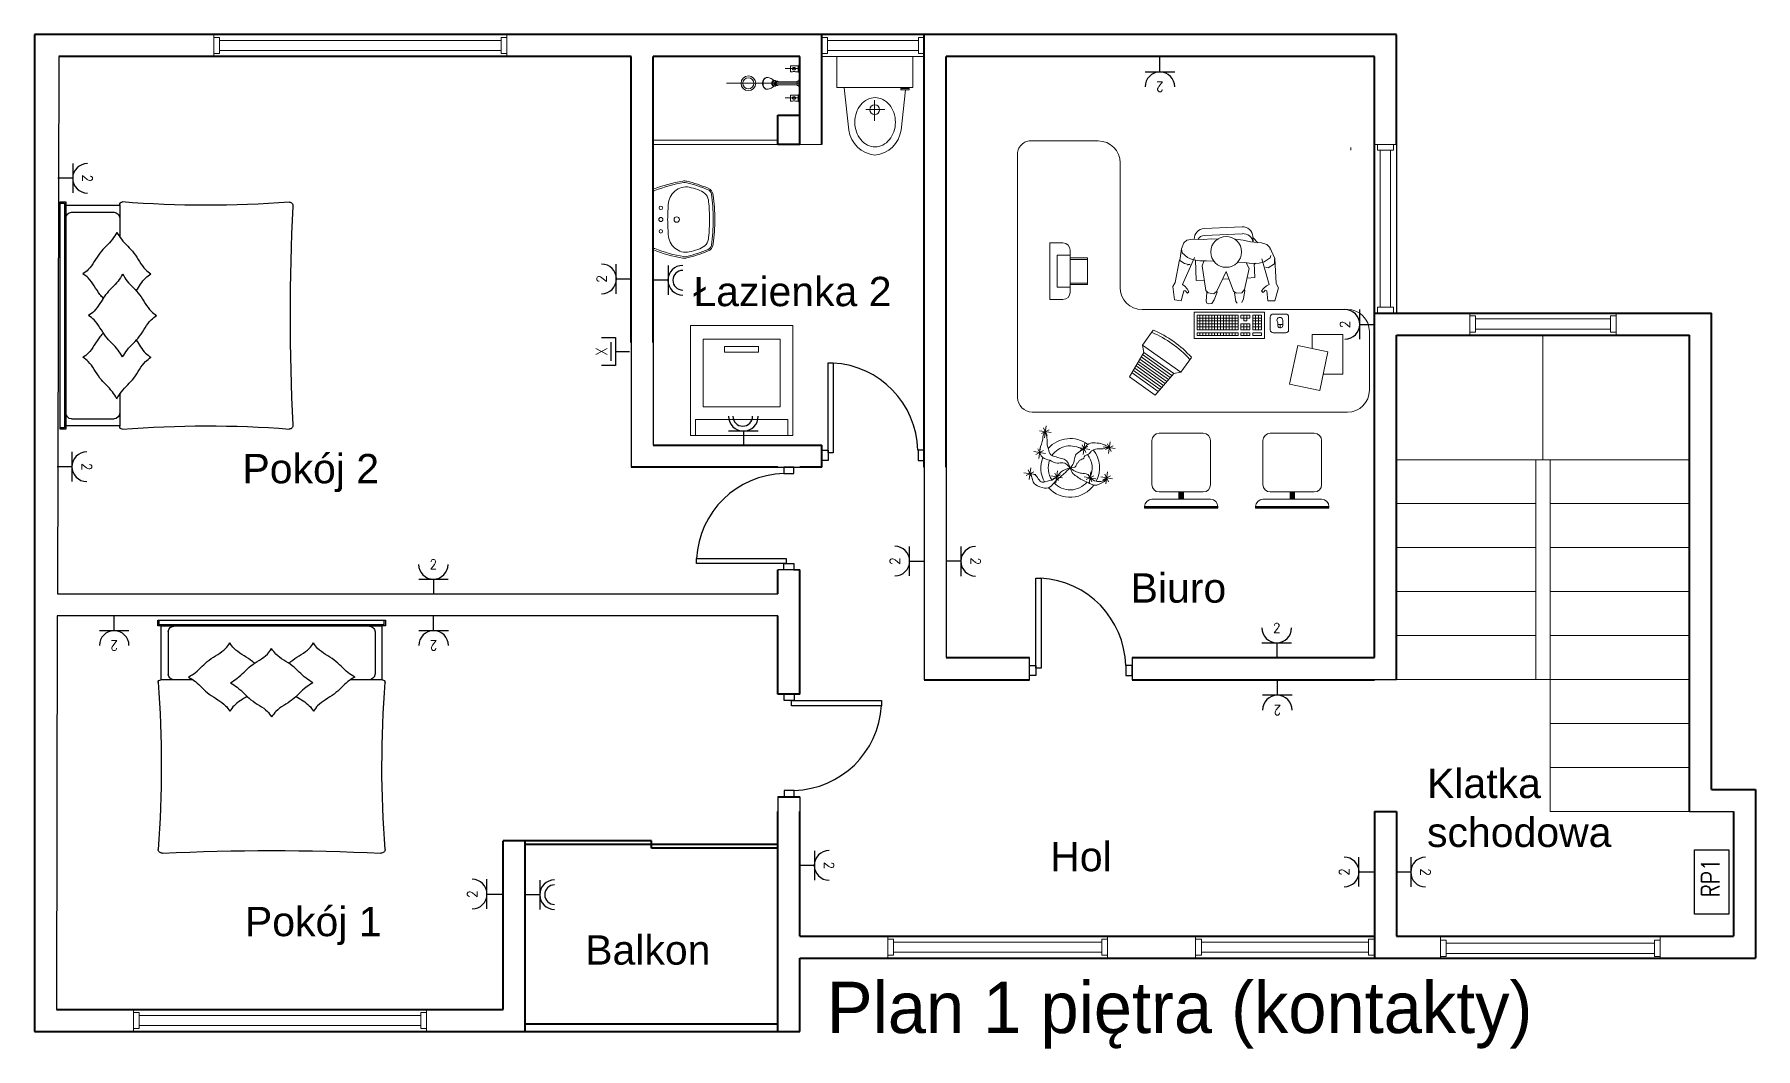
# Model space of a CAD drawing. Header units: inches. Extents: x -114 to 163, y -251 to 267.
# Drawn here: x 32.48 to 44.22, y 53.62 to 60.54 of the extents above; entities that cross this region are included whole.
import ezdxf
from ezdxf.enums import TextEntityAlignment as Align

# ---------------------------------------------------------------- set-up
doc = ezdxf.new("R2010")
doc.units = ezdxf.units.IN
doc.header["$MEASUREMENT"] = 0
for name, color, linetype in [('01-Text', 250, 'Continuous'), ('czerwone gniazzdka', 10, 'Continuous'), ('furn', 34, 'Continuous')]:
    doc.layers.add(name, color=color, linetype=linetype)
doc.layers.add('DOOR WINDOW 1 75', color=7, linetype='Continuous', lineweight=9, true_color=0x666666)
doc.layers.add('FURNITURE E 1 75', color=7, linetype='Continuous', lineweight=13, true_color=0xa6a9ab)
doc.layers.add('TREE C 1 75', color=7, linetype='Continuous', lineweight=5, true_color=0xb9dace, transparency=0.6)
doc.layers.add('WALL 1 75', color=250, linetype='Continuous', lineweight=40)
doc.styles.add('1do100', font='romans.shx', dxfattribs={"width": 0.8})
doc.styles.add('simplex', font='simplex.shx')
doc.styles.add('SS Projects_75_notes', font='bahnschrift.ttf', dxfattribs={"height": 0.35})
doc.styles.get("Standard").update_dxf_attribs({"font": 'arial.ttf'})

# ---------------------------------------------------------------- blocks, each defined once
blk = doc.blocks.new('Drzwi')
for points in [[(0.043, 0.665), (0.078, 0.665), (0.078, 0.052), (0.043, 0.052)], [(0, 0.069), (0.043, 0.069), (0.043, 0), (0, 0)], [(0.7, 0.069), (0.657, 0.069), (0.657, 0), (0.7, 0)]]:
    blk.add_lwpolyline(points, close=True)
blk.add_arc((0.044, 0.053), 0.612, 1.5316, 86.877)
blk = doc.blocks.new('b1')
at = {"color": 0}
for p, q in [((-1000, 0), (1000, 0)), ((-1000, -50), (-1000, 0)), ((-988, -40), (-988, 0)), ((988, 0), (988, -40)), ((1000, 0), (1000, -50)), ((1000, -50), (-1000, -50)), ((988, -40), (-988, -40)), ((-970, -50), (970, -50)), ((-970, -525), (-970, -50)), ((-909, -100), (-909, -475)), ((909, -100), (909, -475)), ((970, -50), (970, -525)), ((-690, -525), (-974, -525)), ((974, -525), (690, -525))]:
    blk.add_line(p, q, dxfattribs=at)
at = {"color": 0, "extrusion": (0, 0, -1)}
for centre, major_axis, start_param, end_param in [((-848, -100), (60.6, 0), 3.141593, 4.712389), ((848, -100), (-60.6, 0), 1.570796, 3.141593), ((-974, -545), (-24.2, 0), -0.063736, 1.570796), ((-15076, -1287), (14106, 0), -0.063736, 0.062687), ((-848, -475), (-60.6, 0), 4.712389, 6.283185), ((848, -475), (60.6, 0), 0, 1.570796), ((15076, -1287), (-14106, 0), -0.062687, 0.063736), ((974, -545), (-24.2, 0), 1.570796, 3.205329), ((-961, -2018), (36.4, 0), 1.523621, 3.20428), ((0, -15428), (16246, 0), 4.653299, 4.771479), ((961, -2018), (36.4, 0), -0.062687, 1.617972)]:
    blk.add_ellipse(centre, major_axis=major_axis, ratio=0.825, start_param=start_param, end_param=end_param, dxfattribs=at)
at = {"color": 0}
for points, knots in [([(-731, -500), (-710, -487), (-641, -445), (-559, -339), (-422, -279), (-379, -217), (-367, -200)], [0, 0, 0, 0, 63.400478, 212.503081, 369.080424, 426.268982, 426.268982, 426.268982, 426.268982]), ([(-152, -379), (-163, -369), (-217, -321), (-313, -279), (-356, -217), (-367, -200)], [172.094326, 172.094326, 172.094326, 172.094326, 212.503081, 369.080424, 426.268982, 426.268982, 426.268982, 426.268982]), ([(-363, -550), (-343, -537), (-273, -495), (-191, -389), (-55, -329), (-12, -267), (0, -250)], [0, 0, 0, 0, 63.400478, 212.503081, 369.080424, 426.268982, 426.268982, 426.268982, 426.268982]), ([(363, -550), (343, -537), (273, -495), (191, -389), (55, -329), (12, -267), (0, -250)], [0, 0, 0, 0, 63.400478, 212.503081, 369.080424, 426.268982, 426.268982, 426.268982, 426.268982]), ([(152, -379), (163, -369), (217, -321), (313, -279), (356, -217), (367, -200)], [172.094326, 172.094326, 172.094326, 172.094326, 212.503081, 369.080424, 426.268982, 426.268982, 426.268982, 426.268982]), ([(731, -500), (710, -487), (641, -445), (559, -339), (422, -279), (379, -217), (367, -200)], [0, 0, 0, 0, 63.400478, 212.503081, 369.080424, 426.268982, 426.268982, 426.268982, 426.268982]), ([(-731, -500), (-710, -512), (-641, -555), (-559, -661), (-422, -720), (-379, -783), (-367, -799)], [0, 0, 0, 0, 63.400478, 212.503081, 369.080424, 426.268982, 426.268982, 426.268982, 426.268982]), ([(-363, -550), (-343, -562), (-273, -605), (-191, -711), (-55, -770), (-12, -833), (0, -849)], [0, 0, 0, 0, 63.400478, 212.503081, 369.080424, 426.268982, 426.268982, 426.268982, 426.268982]), ([(363, -550), (343, -562), (273, -605), (191, -711), (55, -770), (12, -833), (0, -849)], [0, 0, 0, 0, 63.400478, 212.503081, 369.080424, 426.268982, 426.268982, 426.268982, 426.268982]), ([(731, -500), (710, -512), (641, -555), (559, -661), (422, -720), (379, -783), (367, -799)], [0, 0, 0, 0, 63.400478, 212.503081, 369.080424, 426.268982, 426.268982, 426.268982, 426.268982]), ([(-216, -670), (-256, -696), (-319, -730), (-356, -783), (-367, -799)], [244.58101, 244.58101, 244.58101, 244.58101, 369.080424, 426.268982, 426.268982, 426.268982, 426.268982]), ([(216, -670), (256, -696), (319, -730), (356, -783), (367, -799)], [244.58101, 244.58101, 244.58101, 244.58101, 369.080424, 426.268982, 426.268982, 426.268982, 426.268982])]:
    blk.add_open_spline(points, degree=3, knots=knots, dxfattribs=at)

msp = doc.modelspace()

# ---------------------------------------------------------------- linework, layer by layer
for p, q in [((32.648, 60.387), (32.639, 56.721)), ((41.772, 59.787), (41.772, 58.637)), ((32.638, 56.571), (32.632, 53.887)), ((43.772, 55.237), (44.072, 55.237))]:
    msp.add_line(p, q)
at = {"color": 1, "ltscale": 3}
for p, q in [((40.159, 60.281), (40.159, 60.381)), ((40.26, 60.281), (40.059, 60.281)), ((32.743, 59.657), (32.743, 59.456)), ((32.743, 59.556), (32.642, 59.556)), ((36.451, 58.769), (36.451, 58.97)), ((36.804, 58.962), (36.804, 58.761)), ((36.451, 58.87), (36.552, 58.87)), ((36.804, 58.861), (36.703, 58.861)), ((41.522, 58.46), (41.522, 58.661)), ((36.35, 58.47, 0), (36.446, 58.47, 0)), ((36.446, 58.47, 0), (36.446, 58.279, 0)), ((41.522, 58.56), (41.622, 58.56)), ((36.414, 58.438, 0), (36.414, 58.311, 0)), ((36.446, 58.374, 0), (36.541, 58.374, 0)), ((36.446, 58.279, 0), (36.35, 58.279, 0)), ((37.217, 57.833), (37.419, 57.833)), ((37.318, 57.833), (37.318, 57.732)), ((32.738, 57.69), (32.738, 57.489)), ((32.738, 57.589), (32.637, 57.589)), ((38.451, 56.844), (38.451, 57.045)), ((38.451, 56.945), (38.552, 56.945)), ((38.801, 56.944), (38.7, 56.944)), ((38.801, 57.044), (38.801, 56.843)), ((35.103, 56.822), (35.304, 56.822)), ((35.203, 56.822), (35.203, 56.721)), ((33.026, 56.469), (33.026, 56.57)), ((35.306, 56.47), (35.104, 56.47)), ((35.205, 56.47), (35.205, 56.571)), ((33.127, 56.469), (32.925, 56.469)), ((40.855, 56.388), (41.056, 56.388)), ((40.956, 56.388), (40.956, 56.287)), ((40.96, 56.03), (40.96, 56.131)), ((41.06, 56.03), (40.859, 56.03)), ((37.802, 54.97), (37.802, 54.769)), ((37.802, 54.87), (37.701, 54.87)), ((41.516, 54.725), (41.516, 54.926)), ((41.87, 54.925), (41.87, 54.723)), ((35.569, 54.574), (35.569, 54.775)), ((35.93, 54.77), (35.93, 54.569)), ((41.516, 54.825), (41.617, 54.825)), ((41.87, 54.824), (41.77, 54.824)), ((35.569, 54.674), (35.67, 54.674)), ((35.93, 54.67), (35.829, 54.67))]:
    msp.add_line(p, q, dxfattribs=at)
for centre, radius, start, end in [((40.159, 60.18), 0.101, 0, 180), ((32.844, 59.556), 0.101, 90, 270), ((36.351, 58.87), 0.101, 270, 90), ((36.904, 58.861), 0.101, 90, 270), ((36.904, 58.861), 0.0671, 90, 270), ((41.421, 58.56), 0.101, 270, 90), ((37.318, 57.933), 0.101, 180, 0), ((37.314, 57.933), 0.0671, 180, 0), ((32.839, 57.589), 0.101, 90, 270), ((38.351, 56.945), 0.101, 270, 90), ((38.902, 56.944), 0.101, 90, 270), ((35.203, 56.923), 0.101, 180, 0), ((35.205, 56.37), 0.101, 0, 180), ((40.956, 56.489), 0.101, 180, 0), ((33.026, 56.369), 0.101, 0, 180), ((40.96, 55.929), 0.101, 0, 180), ((37.902, 54.87), 0.101, 90, 270), ((41.416, 54.825), 0.101, 270, 90), ((41.971, 54.824), 0.101, 90, 270), ((35.468, 54.674), 0.101, 270, 90), ((36.03, 54.67), 0.101, 90, 270), ((36.03, 54.67), 0.0671, 90, 270)]:
    msp.add_arc(centre, radius, start, end, dxfattribs=at)
at = {"layer": 'czerwone gniazzdka'}
msp.add_lwpolyline([(43.805, 54.538), (43.805, 54.977), (44.039, 54.977), (44.039, 54.538)], close=True, dxfattribs=at)
at = {"layer": 'Defpoints'}
for p, q in [((36.552, 58.437), (36.552, 57.737)), ((36.702, 58.437), (36.702, 57.737)), ((36.552, 57.737), (36.552, 57.587)), ((37.552, 57.587), (37.702, 57.587)), ((38.552, 57.587), (38.552, 56.135)), ((38.702, 57.587), (38.702, 56.287)), ((37.702, 56.886), (37.552, 56.886)), ((37.662, 56.886), (37.702, 56.886)), ((32.639, 56.721), (37.552, 56.721)), ((37.552, 56.571), (32.638, 56.571)), ((39.269, 56.135), (39.269, 56.287)), ((39.969, 56.287), (39.969, 56.135)), ((41.622, 56.137), (41.772, 56.137)), ((37.552, 55.337), (37.552, 55.237)), ((37.702, 55.337), (37.702, 55.237))]:
    msp.add_line(p, q, dxfattribs=at)
at = {"layer": 'DOOR WINDOW 1 75'}
for p, q in [((33.705, 60.537), (33.705, 60.387)), ((33.745, 60.517), (33.705, 60.517)), ((33.745, 60.517), (33.745, 60.407)), ((35.665, 60.497), (33.745, 60.497)), ((35.665, 60.517), (35.665, 60.407)), ((35.705, 60.517), (35.665, 60.517)), ((35.705, 60.537), (35.705, 60.387)), ((37.892, 60.517), (37.852, 60.517)), ((37.892, 60.517), (37.892, 60.407)), ((38.512, 60.497), (37.892, 60.497)), ((38.512, 60.517), (38.512, 60.407)), ((38.552, 60.517), (38.512, 60.517)), ((38.552, 60.387), (38.552, 60.537)), ((33.745, 60.407), (33.705, 60.407)), ((35.665, 60.427), (33.745, 60.427)), ((35.705, 60.407), (35.665, 60.407)), ((37.892, 60.407), (37.852, 60.407)), ((38.552, 60.387), (37.852, 60.387)), ((38.512, 60.427), (37.892, 60.427)), ((38.552, 60.407), (38.512, 60.407)), ((41.622, 59.837), (41.622, 59.787)), ((41.772, 59.787), (41.622, 59.787)), ((41.642, 59.747), (41.642, 59.787)), ((41.752, 59.747), (41.752, 59.787)), ((41.772, 58.637), (41.772, 59.787)), ((41.752, 59.747), (41.642, 59.747)), ((41.662, 58.677), (41.662, 59.747)), ((41.732, 58.677), (41.732, 59.747)), ((41.752, 58.677), (41.642, 58.677)), ((41.642, 58.637), (41.642, 58.677)), ((41.752, 58.637), (41.752, 58.677)), ((42.272, 58.487), (42.272, 58.637)), ((42.312, 58.617), (42.272, 58.617)), ((42.312, 58.617), (42.312, 58.507)), ((43.232, 58.597), (42.312, 58.597)), ((43.232, 58.617), (43.232, 58.507)), ((43.272, 58.617), (43.232, 58.617)), ((43.272, 58.487), (43.272, 58.637)), ((42.312, 58.507), (42.272, 58.507)), ((43.232, 58.527), (42.312, 58.527)), ((43.272, 58.507), (43.232, 58.507)), ((38.302, 54.237), (38.302, 54.387)), ((38.342, 54.367), (38.302, 54.367)), ((38.342, 54.367), (38.342, 54.257)), ((39.762, 54.367), (39.762, 54.257)), ((39.802, 54.367), (39.762, 54.367)), ((39.802, 54.237), (39.802, 54.387)), ((40.402, 54.237), (40.402, 54.387)), ((40.442, 54.367), (40.402, 54.367)), ((40.442, 54.367), (40.442, 54.257)), ((41.582, 54.367), (41.582, 54.257)), ((41.622, 54.367), (41.582, 54.367)), ((42.072, 54.237), (42.072, 54.387)), ((42.112, 54.359), (42.072, 54.359)), ((42.112, 54.359), (42.112, 54.249)), ((43.532, 54.359), (43.532, 54.249)), ((43.572, 54.359), (43.532, 54.359)), ((43.572, 54.237), (43.572, 54.387)), ((38.342, 54.257), (38.302, 54.257)), ((39.762, 54.347), (38.342, 54.347)), ((39.762, 54.277), (38.342, 54.277)), ((39.802, 54.257), (39.762, 54.257)), ((40.442, 54.257), (40.402, 54.257)), ((41.582, 54.347), (40.442, 54.347)), ((41.582, 54.277), (40.442, 54.277)), ((41.622, 54.257), (41.582, 54.257)), ((42.112, 54.249), (42.072, 54.249)), ((43.532, 54.339), (42.112, 54.339)), ((43.532, 54.269), (42.112, 54.269)), ((43.572, 54.249), (43.532, 54.249)), ((33.157, 53.887), (33.157, 53.737)), ((35.157, 53.887), (35.157, 53.737)), ((33.197, 53.867), (33.157, 53.867)), ((33.197, 53.867), (33.197, 53.757)), ((35.117, 53.847), (33.197, 53.847)), ((35.117, 53.777), (33.197, 53.777)), ((35.117, 53.867), (35.117, 53.757)), ((35.157, 53.867), (35.117, 53.867)), ((33.197, 53.757), (33.157, 53.757)), ((35.157, 53.757), (35.117, 53.757))]:
    msp.add_line(p, q, dxfattribs=at)
at = {"layer": 'FURNITURE E 1 75'}
for p, q in [((37.955, 60.387), (37.955, 60.175)), ((38.473, 60.175), (38.473, 60.387)), ((37.702, 60.304), (37.602, 60.304)), ((37.955, 60.175), (38.473, 60.175)), ((38.038, 59.885), (38.006, 60.174)), ((38.392, 60.169), (38.392, 60.159)), ((38.449, 60.169), (38.392, 60.169)), ((38.392, 60.159), (38.448, 60.159)), ((38.394, 59.885), (38.424, 60.159)), ((38.448, 60.159), (38.448, 60.169)), ((37.702, 60.104), (37.602, 60.104)), ((38.152, 60.026), (38.283, 60.026)), ((38.212, 59.947), (38.212, 60.09)), ((36.702, 59.817), (37.552, 59.817)), ((36.702, 59.787), (37.852, 59.787)), ((39.738, 59.811), (39.288, 59.811)), ((41.461, 59.767), (41.461, 59.747)), ((39.188, 58.061), (39.188, 59.711)), ((39.888, 58.811), (39.888, 59.661)), ((40.461, 59.213), (40.719, 59.225)), ((40.463, 59.166), (40.722, 59.178)), ((39.408, 59.115), (39.408, 58.729)), ((39.497, 59.115), (39.408, 59.115)), ((39.547, 58.779), (39.547, 59.065)), ((40.306, 59.075), (40.294, 58.995)), ((40.306, 59.075), (40.321, 59.117)), ((40.306, 59.075), (40.31, 59.048)), ((40.321, 59.117), (40.343, 59.135)), ((40.343, 59.135), (40.383, 59.141)), ((40.383, 59.141), (40.457, 59.138)), ((40.457, 59.138), (40.508, 59.144)), ((40.508, 59.144), (40.56, 59.142)), ((40.727, 59.135), (40.675, 59.14)), ((40.776, 59.122), (40.727, 59.135)), ((40.851, 59.115), (40.776, 59.122)), ((40.793, 59.158), (40.795, 59.12)), ((40.827, 59.117), (40.794, 59.151)), ((40.889, 59.105), (40.851, 59.115)), ((40.909, 59.084), (40.889, 59.105)), ((40.912, 59.071), (40.909, 59.084)), ((40.942, 59.008), (40.909, 59.084)), ((39.547, 59.031), (39.457, 59.031)), ((39.457, 58.814), (39.457, 59.031)), ((39.547, 59.013), (39.664, 59.013)), ((39.547, 59.003), (39.664, 59.003)), ((39.664, 58.832), (39.664, 59.013)), ((40.293, 58.999), (40.264, 58.845)), ((40.294, 58.995), (40.326, 58.976)), ((40.31, 59.048), (40.347, 59.016)), ((40.312, 58.832), (40.394, 59.016)), ((40.326, 58.976), (40.365, 58.967)), ((40.347, 59.016), (40.379, 59.003)), ((40.347, 58.964), (40.363, 58.97)), ((40.379, 59.003), (40.432, 58.994)), ((40.407, 58.86), (40.401, 58.999)), ((40.432, 58.994), (40.477, 58.993)), ((40.458, 58.99), (40.447, 58.959)), ((40.473, 58.791), (40.447, 58.959)), ((40.477, 58.993), (40.523, 58.99)), ((40.738, 58.981), (40.692, 58.984)), ((40.768, 58.942), (40.735, 58.797)), ((40.783, 58.976), (40.738, 58.981)), ((40.75, 58.977), (40.768, 58.938)), ((40.837, 58.978), (40.783, 58.976)), ((40.811, 58.977), (40.802, 58.969)), ((40.802, 58.977), (40.807, 58.879)), ((40.87, 58.987), (40.837, 58.978)), ((40.904, 58.832), (40.854, 59.006)), ((40.911, 59.014), (40.87, 58.987)), ((40.898, 58.945), (40.879, 58.95)), ((40.94, 58.973), (40.898, 58.945)), ((40.916, 59.03), (40.911, 59.014)), ((40.94, 59.006), (40.94, 58.973)), ((40.942, 59.008), (40.953, 58.838)), ((39.547, 58.842), (39.664, 58.842)), ((39.547, 58.832), (39.664, 58.832)), ((40.264, 58.845), (40.247, 58.817)), ((40.247, 58.817), (40.259, 58.727)), ((40.328, 58.82), (40.312, 58.832)), ((40.345, 58.802), (40.328, 58.82)), ((40.462, 58.862), (40.407, 58.86)), ((40.61, 58.921), (40.548, 58.786)), ((40.63, 58.871), (40.585, 58.868)), ((40.661, 58.787), (40.611, 58.921)), ((40.807, 58.879), (40.753, 58.876)), ((40.868, 58.807), (40.886, 58.822)), ((40.886, 58.822), (40.904, 58.832)), ((40.953, 58.838), (40.967, 58.808)), ((39.408, 58.729), (39.497, 58.729)), ((39.547, 58.814), (39.457, 58.814)), ((40.259, 58.727), (40.304, 58.721)), ((40.304, 58.721), (40.322, 58.788)), ((40.322, 58.788), (40.333, 58.788)), ((40.333, 58.788), (40.34, 58.78)), ((40.34, 58.78), (40.348, 58.772)), ((40.357, 58.781), (40.345, 58.802)), ((40.348, 58.772), (40.357, 58.781)), ((40.489, 58.774), (40.473, 58.791)), ((40.474, 58.719), (40.478, 58.777)), ((40.48, 58.705), (40.474, 58.719)), ((40.478, 58.777), (40.481, 58.783)), ((40.49, 58.699), (40.48, 58.705)), ((40.526, 58.767), (40.489, 58.774)), ((40.513, 58.703), (40.49, 58.699)), ((40.528, 58.727), (40.513, 58.703)), ((40.548, 58.786), (40.526, 58.767)), ((40.549, 58.779), (40.528, 58.727)), ((40.549, 58.779), (40.548, 58.786)), ((40.68, 58.773), (40.661, 58.787)), ((40.668, 58.774), (40.67, 58.78)), ((40.676, 58.716), (40.668, 58.774)), ((40.685, 58.704), (40.676, 58.716)), ((40.717, 58.774), (40.68, 58.773)), ((40.735, 58.797), (40.717, 58.774)), ((40.728, 58.735), (40.718, 58.708)), ((40.738, 58.79), (40.728, 58.735)), ((40.738, 58.79), (40.735, 58.797)), ((40.853, 58.788), (40.868, 58.807)), ((40.86, 58.777), (40.853, 58.788)), ((40.869, 58.784), (40.86, 58.777)), ((40.877, 58.792), (40.869, 58.784)), ((40.888, 58.789), (40.877, 58.792)), ((40.896, 58.721), (40.888, 58.789)), ((40.942, 58.72), (40.896, 58.721)), ((40.967, 58.808), (40.942, 58.72)), ((41.438, 58.661), (40.038, 58.661)), ((40.872, 58.643), (40.392, 58.643)), ((40.392, 58.643), (40.392, 58.463)), ((40.412, 58.523), (40.412, 58.623)), ((40.692, 58.623), (40.412, 58.623)), ((40.692, 58.603), (40.412, 58.603)), ((40.692, 58.583), (40.412, 58.583)), ((40.432, 58.623), (40.432, 58.523)), ((40.452, 58.623), (40.452, 58.523)), ((40.472, 58.623), (40.472, 58.523)), ((40.492, 58.623), (40.492, 58.523)), ((40.512, 58.623), (40.512, 58.523)), ((40.532, 58.623), (40.532, 58.523)), ((40.552, 58.623), (40.552, 58.523)), ((40.572, 58.623), (40.572, 58.523)), ((40.592, 58.623), (40.592, 58.523)), ((40.612, 58.623), (40.612, 58.523)), ((40.632, 58.623), (40.632, 58.523)), ((40.652, 58.623), (40.652, 58.523)), ((40.672, 58.623), (40.672, 58.523)), ((40.692, 58.623), (40.692, 58.523)), ((40.712, 58.623), (40.712, 58.603)), ((40.772, 58.623), (40.712, 58.623)), ((40.772, 58.603), (40.712, 58.603)), ((40.732, 58.623), (40.732, 58.583)), ((40.752, 58.583), (40.732, 58.583)), ((40.752, 58.623), (40.752, 58.583)), ((40.772, 58.623), (40.772, 58.603)), ((40.792, 58.623), (40.792, 58.523)), ((40.852, 58.623), (40.792, 58.623)), ((40.852, 58.603), (40.792, 58.603)), ((40.852, 58.583), (40.792, 58.583)), ((40.812, 58.623), (40.812, 58.523)), ((40.832, 58.623), (40.832, 58.523)), ((40.852, 58.623), (40.852, 58.523)), ((40.872, 58.643), (40.872, 58.463)), ((40.912, 58.61), (40.912, 58.522)), ((41.017, 58.63), (40.932, 58.63)), ((40.997, 58.588), (40.997, 58.552)), ((41.037, 58.522), (41.037, 58.61)), ((36.956, 57.803), (36.956, 58.553)), ((36.956, 58.553), (37.656, 58.553)), ((37.656, 57.803), (37.656, 58.553)), ((40.041, 58.419), (40.113, 58.521)), ((40.692, 58.563), (40.412, 58.563)), ((40.692, 58.543), (40.412, 58.543)), ((40.692, 58.523), (40.412, 58.523)), ((40.412, 58.503), (40.412, 58.483)), ((40.692, 58.503), (40.412, 58.503)), ((40.692, 58.483), (40.412, 58.483)), ((40.432, 58.503), (40.432, 58.483)), ((40.452, 58.503), (40.452, 58.483)), ((40.472, 58.503), (40.472, 58.483)), ((40.492, 58.503), (40.492, 58.483)), ((40.512, 58.503), (40.512, 58.483)), ((40.532, 58.503), (40.532, 58.483)), ((40.552, 58.503), (40.552, 58.483)), ((40.572, 58.503), (40.572, 58.483)), ((40.592, 58.503), (40.592, 58.483)), ((40.612, 58.503), (40.612, 58.483)), ((40.632, 58.503), (40.632, 58.483)), ((40.652, 58.503), (40.652, 58.483)), ((40.672, 58.503), (40.672, 58.483)), ((40.692, 58.503), (40.692, 58.483)), ((40.712, 58.563), (40.712, 58.523)), ((40.772, 58.563), (40.712, 58.563)), ((40.772, 58.543), (40.712, 58.543)), ((40.772, 58.523), (40.712, 58.523)), ((40.712, 58.503), (40.712, 58.483)), ((40.772, 58.503), (40.712, 58.503)), ((40.772, 58.483), (40.712, 58.483)), ((40.732, 58.563), (40.732, 58.523)), ((40.732, 58.503), (40.732, 58.483)), ((40.752, 58.563), (40.752, 58.523)), ((40.752, 58.503), (40.752, 58.483)), ((40.772, 58.563), (40.772, 58.523)), ((40.772, 58.503), (40.772, 58.483)), ((40.852, 58.563), (40.792, 58.563)), ((40.852, 58.543), (40.792, 58.543)), ((40.852, 58.523), (40.792, 58.523)), ((40.792, 58.503), (40.792, 58.483)), ((40.852, 58.503), (40.792, 58.503)), ((40.852, 58.483), (40.792, 58.483)), ((40.852, 58.503), (40.852, 58.483)), ((40.932, 58.502), (41.017, 58.502)), ((40.997, 58.559), (40.963, 58.559)), ((40.982, 58.537), (40.977, 58.537)), ((40.98, 58.537), (40.98, 58.559)), ((41.197, 58.491), (41.407, 58.491)), ((41.197, 58.396), (41.197, 58.491)), ((41.407, 58.491), (41.407, 58.221)), ((41.588, 58.111), (41.588, 58.511)), ((42.772, 57.637), (42.772, 58.487)), ((37.044, 57.997), (37.044, 58.459)), ((37.044, 58.459), (37.569, 58.459)), ((37.421, 58.409), (37.188, 58.409)), ((37.188, 58.409), (37.188, 58.371)), ((37.188, 58.371), (37.421, 58.371)), ((37.421, 58.371), (37.421, 58.409)), ((37.569, 57.997), (37.569, 58.459)), ((39.952, 58.201), (40.049, 58.369)), ((40.241, 58.211), (40.04, 58.354)), ((40.041, 58.419), (40.049, 58.369)), ((40.302, 58.233), (40.041, 58.419)), ((40.253, 58.225), (40.049, 58.369)), ((40.872, 58.463), (40.392, 58.463)), ((41.044, 58.152), (41.1, 58.416)), ((41.1, 58.416), (41.305, 58.373)), ((41.305, 58.373), (41.249, 58.109)), ((40.16, 58.116), (39.978, 58.245)), ((40.171, 58.13), (39.987, 58.261)), ((40.183, 58.144), (39.996, 58.276)), ((40.194, 58.157), (40.004, 58.292)), ((40.206, 58.171), (40.013, 58.307)), ((40.218, 58.184), (40.022, 58.323)), ((40.229, 58.198), (40.031, 58.339)), ((40.302, 58.233), (40.253, 58.225)), ((40.302, 58.233), (40.375, 58.335)), ((40.126, 58.077), (39.952, 58.201)), ((40.148, 58.103), (39.969, 58.23)), ((40.126, 58.077), (40.253, 58.225)), ((41.249, 58.109), (41.044, 58.152)), ((41.407, 58.221), (41.273, 58.221)), ((37.044, 57.997), (37.569, 57.997)), ((36.991, 57.91), (36.991, 57.803)), ((37.621, 57.91), (36.991, 57.91)), ((37.621, 57.803), (37.621, 57.91)), ((39.288, 57.961), (41.438, 57.961)), ((36.956, 57.803), (37.656, 57.803)), ((39.371, 57.787), (39.383, 57.868)), ((40.104, 57.767), (40.104, 57.467)), ((40.454, 57.817), (40.154, 57.817)), ((40.504, 57.467), (40.504, 57.767)), ((40.862, 57.467), (40.862, 57.767)), ((40.912, 57.817), (41.212, 57.817)), ((41.262, 57.767), (41.262, 57.467)), ((41.772, 57.637), (43.772, 57.637)), ((42.722, 56.137), (42.722, 57.637)), ((42.822, 55.237), (42.822, 57.637)), ((40.454, 57.417), (40.154, 57.417)), ((40.289, 57.367), (40.289, 57.417)), ((40.294, 57.367), (40.294, 57.417)), ((40.299, 57.367), (40.299, 57.417)), ((40.304, 57.367), (40.304, 57.417)), ((40.309, 57.367), (40.309, 57.417)), ((40.314, 57.367), (40.314, 57.417)), ((40.319, 57.367), (40.319, 57.417)), ((41.212, 57.417), (40.912, 57.417)), ((41.047, 57.367), (41.047, 57.417)), ((41.052, 57.367), (41.052, 57.417)), ((41.057, 57.367), (41.057, 57.417)), ((41.062, 57.367), (41.062, 57.417)), ((41.067, 57.367), (41.067, 57.417)), ((41.072, 57.367), (41.072, 57.417)), ((41.077, 57.367), (41.077, 57.417)), ((40.054, 57.317), (40.054, 57.307)), ((40.054, 57.317), (40.054, 57.317)), ((40.054, 57.317), (40.554, 57.317)), ((40.054, 57.312), (40.554, 57.312)), ((40.054, 57.307), (40.554, 57.307)), ((40.504, 57.367), (40.104, 57.367)), ((40.554, 57.317), (40.554, 57.307)), ((40.554, 57.317), (40.554, 57.317)), ((41.312, 57.317), (40.812, 57.317)), ((40.812, 57.317), (40.812, 57.307)), ((40.812, 57.317), (40.812, 57.317)), ((41.312, 57.312), (40.812, 57.312)), ((41.312, 57.307), (40.812, 57.307)), ((40.862, 57.367), (41.262, 57.367)), ((41.312, 57.317), (41.312, 57.307)), ((41.312, 57.317), (41.312, 57.317)), ((41.772, 57.337), (42.722, 57.337)), ((42.822, 57.337), (43.772, 57.337)), ((41.772, 57.037), (42.722, 57.037)), ((42.822, 57.037), (43.772, 57.037)), ((41.772, 56.737), (42.722, 56.737)), ((42.822, 56.737), (43.772, 56.737)), ((41.772, 56.437), (42.722, 56.437)), ((42.822, 56.437), (43.772, 56.437)), ((41.772, 56.137), (43.772, 56.137)), ((42.822, 55.837), (43.772, 55.837)), ((42.822, 55.537), (43.772, 55.537)), ((42.822, 55.237), (43.768, 55.237))]:
    msp.add_line(p, q, dxfattribs=at)
for points in [[(37.453, 60.225), (37.456, 60.23)], [(37.456, 60.23), (37.458, 60.234)], [(37.456, 60.225), (37.458, 60.23)], [(37.458, 60.234), (37.462, 60.237)], [(37.458, 60.23), (37.461, 60.234)], [(37.461, 60.234), (37.464, 60.237)], [(37.462, 60.237), (37.465, 60.24)], [(37.464, 60.237), (37.468, 60.24)], [(37.465, 60.24), (37.469, 60.242)], [(37.468, 60.24), (37.472, 60.242)], [(37.469, 60.242), (37.473, 60.243)], [(37.472, 60.242), (37.475, 60.243)], [(37.473, 60.243), (37.477, 60.244)], [(37.475, 60.243), (37.48, 60.244)], [(37.48, 60.244), (37.477, 60.244)], [(37.48, 60.244), (37.487, 60.243)], [(37.487, 60.243), (37.494, 60.242)], [(37.494, 60.242), (37.5, 60.24)], [(37.5, 60.24), (37.507, 60.236)], [(37.507, 60.236), (37.514, 60.232)], [(37.514, 60.232), (37.52, 60.227)], [(37.52, 60.227), (37.525, 60.221)], [(37.652, 60.324), (37.639, 60.324), (37.639, 60.283), (37.652, 60.283)], [(37.674, 60.283), (37.691, 60.283), (37.691, 60.324), (37.674, 60.324)], [(37.697, 60.319), (37.691, 60.319)], [(37.691, 60.289), (37.697, 60.289)], [(37.699, 60.239), (37.695, 60.219)], [(37.702, 60.239), (37.699, 60.239)], [(37.702, 60.169), (37.702, 60.239)], [(37.702, 60.204), (37.202, 60.204)], [(37.449, 60.209), (37.45, 60.215)], [(37.449, 60.204), (37.449, 60.209)], [(37.449, 60.198), (37.449, 60.204)], [(37.45, 60.192), (37.449, 60.198)], [(37.45, 60.215), (37.451, 60.22)], [(37.451, 60.187), (37.45, 60.192)], [(37.451, 60.22), (37.453, 60.225)], [(37.451, 60.204), (37.452, 60.209)], [(37.452, 60.198), (37.451, 60.204)], [(37.453, 60.182), (37.451, 60.187)], [(37.452, 60.215), (37.454, 60.22)], [(37.452, 60.209), (37.452, 60.215)], [(37.452, 60.192), (37.452, 60.198)], [(37.454, 60.187), (37.452, 60.192)], [(37.456, 60.178), (37.453, 60.182)], [(37.454, 60.22), (37.456, 60.225)], [(37.456, 60.182), (37.454, 60.187)], [(37.458, 60.178), (37.456, 60.182)], [(37.458, 60.174), (37.456, 60.178)], [(37.461, 60.174), (37.458, 60.178)], [(37.462, 60.17), (37.458, 60.174)], [(37.464, 60.17), (37.461, 60.174)], [(37.465, 60.167), (37.462, 60.17)], [(37.468, 60.167), (37.464, 60.17)], [(37.469, 60.165), (37.465, 60.167)], [(37.472, 60.165), (37.468, 60.167)], [(37.473, 60.164), (37.469, 60.165)], [(37.475, 60.164), (37.472, 60.165)], [(37.477, 60.164), (37.473, 60.164)], [(37.48, 60.164), (37.475, 60.164)], [(37.477, 60.164), (37.48, 60.164)], [(37.487, 60.164), (37.48, 60.164)], [(37.494, 60.166), (37.487, 60.164)], [(37.5, 60.168), (37.494, 60.166)], [(37.507, 60.171), (37.5, 60.168)], [(37.514, 60.175), (37.507, 60.171)], [(37.512, 60.204), (37.513, 60.208)], [(37.513, 60.2), (37.512, 60.204)], [(37.513, 60.211), (37.514, 60.215)], [(37.513, 60.208), (37.513, 60.211)], [(37.513, 60.196), (37.513, 60.2)], [(37.514, 60.193), (37.513, 60.196)], [(37.514, 60.215), (37.516, 60.218)], [(37.514, 60.208), (37.515, 60.211)], [(37.514, 60.204), (37.514, 60.208)], [(37.514, 60.2), (37.514, 60.204)], [(37.515, 60.196), (37.514, 60.2)], [(37.516, 60.19), (37.514, 60.193)], [(37.52, 60.18), (37.514, 60.175)], [(37.515, 60.211), (37.516, 60.215)], [(37.516, 60.193), (37.515, 60.196)], [(37.516, 60.218), (37.518, 60.22)], [(37.516, 60.215), (37.518, 60.218)], [(37.518, 60.19), (37.516, 60.193)], [(37.518, 60.187), (37.516, 60.19)], [(37.518, 60.22), (37.52, 60.222)], [(37.518, 60.218), (37.52, 60.22)], [(37.518, 60.208), (37.519, 60.211)], [(37.518, 60.204), (37.518, 60.208)], [(37.518, 60.2), (37.518, 60.204)], [(37.519, 60.196), (37.518, 60.2)], [(37.52, 60.187), (37.518, 60.19)], [(37.52, 60.185), (37.518, 60.187)], [(37.519, 60.211), (37.52, 60.215)], [(37.519, 60.206), (37.52, 60.21)], [(37.519, 60.204), (37.52, 60.208)], [(37.519, 60.202), (37.519, 60.206)], [(37.52, 60.2), (37.519, 60.204)], [(37.52, 60.198), (37.519, 60.202)], [(37.52, 60.193), (37.519, 60.196)], [(37.52, 60.222), (37.522, 60.223)], [(37.52, 60.22), (37.522, 60.222)], [(37.52, 60.215), (37.521, 60.218)], [(37.52, 60.211), (37.522, 60.215)], [(37.52, 60.21), (37.521, 60.213)], [(37.52, 60.208), (37.52, 60.211)], [(37.52, 60.196), (37.52, 60.2)], [(37.521, 60.194), (37.52, 60.198)], [(37.522, 60.193), (37.52, 60.196)], [(37.521, 60.19), (37.52, 60.193)], [(37.522, 60.185), (37.52, 60.187)], [(37.525, 60.186), (37.52, 60.18)], [(37.522, 60.184), (37.52, 60.185)], [(37.521, 60.218), (37.523, 60.22)], [(37.521, 60.213), (37.522, 60.216)], [(37.522, 60.191), (37.521, 60.194)], [(37.523, 60.187), (37.521, 60.19)], [(37.522, 60.223), (37.525, 60.224)], [(37.522, 60.222), (37.524, 60.223)], [(37.522, 60.216), (37.524, 60.219)], [(37.522, 60.215), (37.523, 60.218)], [(37.523, 60.19), (37.522, 60.193)], [(37.524, 60.188), (37.522, 60.191)], [(37.524, 60.184), (37.522, 60.185)], [(37.525, 60.184), (37.522, 60.184)], [(37.523, 60.22), (37.525, 60.222)], [(37.523, 60.218), (37.525, 60.22)], [(37.525, 60.187), (37.523, 60.19)], [(37.525, 60.185), (37.523, 60.187)], [(37.524, 60.223), (37.527, 60.224)], [(37.524, 60.219), (37.526, 60.221)], [(37.526, 60.186), (37.524, 60.188)], [(37.527, 60.184), (37.524, 60.184)], [(37.525, 60.224), (37.532, 60.224)], [(37.525, 60.222), (37.528, 60.223)], [(37.525, 60.22), (37.527, 60.222)], [(37.527, 60.185), (37.525, 60.187)], [(37.528, 60.184), (37.525, 60.185)], [(37.525, 60.184), (37.532, 60.184)], [(37.526, 60.221), (37.528, 60.223)], [(37.528, 60.185), (37.526, 60.186)], [(37.527, 60.222), (37.529, 60.223)], [(37.529, 60.184), (37.527, 60.185)], [(37.528, 60.223), (37.531, 60.224)], [(37.528, 60.223), (37.53, 60.224)], [(37.531, 60.184), (37.528, 60.185)], [(37.53, 60.184), (37.528, 60.184)], [(37.529, 60.223), (37.532, 60.224)], [(37.532, 60.184), (37.529, 60.184)], [(37.53, 60.207), (37.531, 60.21)], [(37.53, 60.204), (37.53, 60.207)], [(37.53, 60.2), (37.53, 60.204)], [(37.531, 60.197), (37.53, 60.2)], [(37.531, 60.224), (37.533, 60.224)], [(37.531, 60.21), (37.532, 60.213)], [(37.532, 60.194), (37.531, 60.197)], [(37.533, 60.184), (37.531, 60.184)], [(37.532, 60.213), (37.534, 60.215)], [(37.534, 60.192), (37.532, 60.194)], [(37.533, 60.224), (37.535, 60.223)], [(37.535, 60.185), (37.533, 60.184)], [(37.534, 60.215), (37.536, 60.217)], [(37.536, 60.19), (37.534, 60.192)], [(37.535, 60.223), (37.538, 60.221)], [(37.538, 60.186), (37.535, 60.185)], [(37.536, 60.217), (37.538, 60.218)], [(37.538, 60.189), (37.536, 60.19)], [(37.537, 60.205), (37.538, 60.209)], [(37.537, 60.202), (37.537, 60.205)], [(37.538, 60.199), (37.537, 60.202)], [(37.538, 60.221), (37.54, 60.219)], [(37.538, 60.218), (37.541, 60.219)], [(37.538, 60.209), (37.539, 60.212)], [(37.539, 60.196), (37.538, 60.199)], [(37.541, 60.189), (37.538, 60.189)], [(37.54, 60.188), (37.538, 60.186)], [(37.539, 60.212), (37.54, 60.214)], [(37.54, 60.193), (37.539, 60.196)], [(37.54, 60.214), (37.542, 60.216)], [(37.542, 60.191), (37.54, 60.193)], [(37.548, 60.219), (37.541, 60.219)], [(37.541, 60.206), (37.542, 60.209)], [(37.541, 60.204), (37.541, 60.206)], [(37.541, 60.201), (37.541, 60.204)], [(37.542, 60.199), (37.541, 60.201)], [(37.548, 60.189), (37.541, 60.189)], [(37.542, 60.216), (37.544, 60.218)], [(37.542, 60.209), (37.543, 60.211)], [(37.543, 60.197), (37.542, 60.199)], [(37.544, 60.19), (37.542, 60.191)], [(37.543, 60.211), (37.544, 60.212)], [(37.544, 60.195), (37.543, 60.197)], [(37.544, 60.218), (37.546, 60.219)], [(37.544, 60.212), (37.546, 60.213)], [(37.546, 60.194), (37.544, 60.195)], [(37.546, 60.189), (37.544, 60.19)], [(37.546, 60.219), (37.549, 60.219)], [(37.546, 60.213), (37.548, 60.214)], [(37.548, 60.194), (37.546, 60.194)], [(37.549, 60.189), (37.546, 60.189)], [(37.685, 60.214), (37.548, 60.214)], [(37.685, 60.194), (37.548, 60.194)], [(37.549, 60.219), (37.551, 60.218)], [(37.551, 60.19), (37.549, 60.189)], [(37.551, 60.218), (37.553, 60.217)], [(37.553, 60.191), (37.551, 60.19)], [(37.553, 60.217), (37.555, 60.215)], [(37.555, 60.193), (37.553, 60.191)], [(37.652, 60.124), (37.639, 60.124), (37.639, 60.083), (37.652, 60.083)], [(37.674, 60.083), (37.691, 60.083), (37.691, 60.124), (37.674, 60.124)], [(37.687, 60.219), (37.685, 60.216)], [(37.685, 60.216), (37.685, 60.191)], [(37.685, 60.191), (37.687, 60.189)], [(37.695, 60.219), (37.687, 60.219)], [(37.687, 60.189), (37.695, 60.189)], [(37.697, 60.119), (37.691, 60.119)], [(37.695, 60.219), (37.695, 60.189)], [(37.695, 60.189), (37.699, 60.169)], [(37.699, 60.169), (37.702, 60.169)], [(37.691, 60.089), (37.697, 60.089)]]:
    msp.add_lwpolyline(points, dxfattribs=at)
for points in [[(37.674, 60.307, -0.262899), (37.674, 60.301, -0.10637), (37.671, 60.298, -0.084664), (37.668, 60.296, -0.148528), (37.659, 60.296, -0.084664), (37.655, 60.298, -0.10637), (37.653, 60.301, -0.262899), (37.653, 60.307, -0.10637), (37.655, 60.31, -0.084664), (37.659, 60.311, -0.148528), (37.668, 60.311, -0.084664), (37.671, 60.31, -0.10637), (37.674, 60.307, -0.129253)], [(37.674, 60.107, -0.262899), (37.674, 60.101, -0.10637), (37.671, 60.098, -0.084664), (37.668, 60.096, -0.148528), (37.659, 60.096, -0.084664), (37.655, 60.098, -0.10637), (37.653, 60.101, -0.262899), (37.653, 60.107, -0.10637), (37.655, 60.11, -0.084664), (37.659, 60.111, -0.148528), (37.668, 60.111, -0.084664), (37.671, 60.11, -0.10637), (37.674, 60.107, -0.129253)], [(38.089, 59.873, -0.166063), (38.089, 60.004, -0.090349), (38.118, 60.057, -0.10431), (38.165, 60.094, -0.237057), (38.268, 60.094, -0.10431), (38.314, 60.057, -0.090349), (38.344, 60.004, -0.166063), (38.344, 59.873, -0.090349), (38.314, 59.82, -0.10431), (38.268, 59.783, -0.237057), (38.165, 59.783, -0.10431), (38.118, 59.82, -0.090349), (38.089, 59.873, -0.082467)], [(36.699, 59.459, -0.364425), (36.713, 59.472, -0.055833), (36.912, 59.527, -0.096059), (36.931, 59.526, -0.041145), (37.078, 59.478, -0.231263), (37.1, 59.449, -0.03685), (37.111, 59.279), (37.111, 59.27, -0.03685), (37.1, 59.1, -0.231263), (37.078, 59.071, -0.041145), (36.931, 59.023, -0.096059), (36.912, 59.022, -0.055833), (36.713, 59.077, -0.364425), (36.699, 59.09)]]:
    msp.add_lwpolyline(points, format="xyb", dxfattribs=at)
for points in [[(37.702, 60.276), (37.702, 60.331), (37.697, 60.331), (37.697, 60.276)], [(37.702, 60.076), (37.702, 60.131), (37.697, 60.131), (37.697, 60.076)]]:
    msp.add_lwpolyline(points, close=True, dxfattribs=at)
for points in [[(36.704, 59.068, -0.196855), (36.699, 59.076), (36.699, 59.473, -0.196855), (36.704, 59.481, -0.055595), (36.905, 59.537, -0.101898), (36.932, 59.536, -0.039389), (37.074, 59.49, -0.295074), (37.112, 59.441, -0.035661), (37.123, 59.275, -0.035661), (37.112, 59.108, -0.295074), (37.074, 59.059, -0.039389), (36.932, 59.013, -0.101898), (36.905, 59.012, -0.055595)], [(37.087, 59.275, -0.019506), (37.081, 59.153, -0.308757), (37.021, 59.076, -0.039446), (36.962, 59.057, -0.467789), (36.807, 59.159, -0.014924), (36.801, 59.275, -0.014924), (36.807, 59.39, -0.467789), (36.962, 59.492, -0.039446), (37.021, 59.473, -0.308757), (37.081, 59.396, -0.019506)]]:
    msp.add_lwpolyline(points, format="xyb", close=True, dxfattribs=at)
for centre, radius in [((37.352, 60.204), 0.05), ((37.352, 60.204), 0.0375), ((38.214, 60.024), 0.0333), ((36.755, 59.275), 0.014), ((36.755, 59.355), 0.012), ((36.863, 59.275), 0.0184), ((36.755, 59.195), 0.012), ((40.611, 59.054), 0.105)]:
    msp.add_circle(centre, radius, dxfattribs=at)
for centre, radius, start, end in [((37.663, 60.357), 0.0347, 251.0754, 288.9246), ((37.663, 60.25), 0.0347, 71.0754, 108.9246), ((37.663, 60.157), 0.0347, 251.0754, 288.9246), ((37.663, 60.05), 0.0347, 71.0754, 108.9246), ((38.233, 59.911), 0.197, 187.4737, 264.917), ((38.198, 59.911), 0.197, 275.083, 352.5263), ((39.279, 59.72), 0.092, 84.7858, 185.2142), ((39.738, 59.661), 0.15, 0, 90), ((40.464, 59.142), 0.0707, 92.7629, 181.4036), ((40.723, 59.155), 0.0707, 2.7629, 92.7629), ((40.725, 59.108), 0.0707, 10.3206, 92.7629), ((39.497, 59.065), 0.05, 0, 90), ((40.462, 59.115), 0.0508, 88.6708, 151.2702), ((39.497, 58.779), 0.05, 270, 0), ((40.038, 58.811), 0.15, 180, 270), ((40.932, 58.61), 0.02, 90, 180), ((40.977, 58.588), 0.0198, 0, 213.3434), ((41.017, 58.61), 0.02, 360, 90), ((41.438, 58.511), 0.15, 0, 90), ((39.831, 57.847), 0.712, 41.9596, 67.3204), ((39.831, 57.847), 0.73, 41.9596, 67.3204), ((40.932, 58.522), 0.02, 180, 270), ((40.938, 58.564), 0.0262, 338.5103, 28.9371), ((40.977, 58.552), 0.015, 169.7148, 270), ((40.982, 58.552), 0.015, 270, 0), ((41.017, 58.522), 0.02, 270, 0), ((39.288, 58.062), 0.1, 180.2626, 269.7374), ((41.438, 58.111), 0.15, 270, 0), ((39.547, 57.581), 0.2, 53.0527, 138.6614), ((40.154, 57.767), 0.05, 90, 180), ((40.454, 57.767), 0.05, 0, 90), ((40.912, 57.767), 0.05, 90, 180), ((41.212, 57.767), 0.05, 0, 90), ((39.547, 57.581), 0.2, 159.5791, 208.4905), ((39.547, 57.581), 0.15, 55.8492, 145.8553), ((39.547, 57.581), 0.15, 334.1936, 37.6646), ((39.547, 57.581), 0.2, 332.932, 37.9254), ((39.547, 57.581), 0.15, 159.5791, 213.3881), ((39.547, 57.581), 0.2, 222.7398, 324.0662), ((39.547, 57.581), 0.15, 222.7398, 319.7698), ((40.154, 57.467), 0.05, 180, 270), ((40.454, 57.467), 0.05, 270, 0), ((40.912, 57.467), 0.05, 180, 270), ((41.212, 57.467), 0.05, 270, 0), ((40.104, 57.317), 0.05, 90, 180), ((40.504, 57.317), 0.05, 0, 90), ((40.862, 57.317), 0.05, 90, 180), ((41.262, 57.317), 0.05, 0, 90)]:
    msp.add_arc(centre, radius, start, end, dxfattribs=at)
at = {"layer": 'TREE C 1 75'}
for p, q in [((39.417, 57.822), (39.337, 57.834)), ((39.403, 57.84), (39.351, 57.815)), ((39.364, 57.854), (39.39, 57.802)), ((39.379, 57.68), (39.299, 57.692)), ((39.365, 57.699), (39.313, 57.673)), ((39.326, 57.712), (39.352, 57.66)), ((39.333, 57.646), (39.345, 57.726)), ((39.682, 57.707), (39.601, 57.719)), ((39.667, 57.726), (39.615, 57.7)), ((39.629, 57.739), (39.654, 57.687)), ((39.635, 57.673), (39.647, 57.754)), ((39.854, 57.713), (39.773, 57.725)), ((39.84, 57.731), (39.787, 57.706)), ((39.801, 57.745), (39.826, 57.693)), ((39.808, 57.678), (39.819, 57.759)), ((39.312, 57.536), (39.231, 57.548)), ((39.298, 57.555), (39.246, 57.529)), ((39.26, 57.568), (39.286, 57.516)), ((39.267, 57.502), (39.279, 57.582)), ((39.481, 57.533), (39.429, 57.507)), ((39.442, 57.546), (39.468, 57.494)), ((39.449, 57.48), (39.461, 57.56)), ((39.708, 57.526), (39.656, 57.501)), ((39.669, 57.539), (39.695, 57.487)), ((39.676, 57.473), (39.688, 57.554)), ((39.783, 57.539), (39.809, 57.487)), ((39.79, 57.472), (39.802, 57.553)), ((39.495, 57.514), (39.415, 57.526)), ((39.722, 57.507), (39.642, 57.519)), ((39.836, 57.507), (39.756, 57.519)), ((39.822, 57.526), (39.77, 57.5))]:
    msp.add_line(p, q, dxfattribs=at)
for points in [[(39.547, 57.581), (39.496, 57.616), (39.46, 57.613), (39.407, 57.633), (39.36, 57.651), (39.339, 57.709), (39.36, 57.778), (39.36, 57.792), (39.377, 57.828)], [(39.547, 57.581), (39.513, 57.637), (39.479, 57.647), (39.441, 57.659), (39.415, 57.671), (39.398, 57.709), (39.391, 57.735), (39.389, 57.77), (39.387, 57.794), (39.377, 57.828)], [(39.547, 57.581), (39.569, 57.613), (39.576, 57.642), (39.588, 57.675), (39.625, 57.7), (39.649, 57.723), (39.675, 57.746), (39.718, 57.751), (39.768, 57.743), (39.792, 57.732), (39.814, 57.721)], [(39.547, 57.581), (39.585, 57.593), (39.589, 57.604), (39.601, 57.618), (39.613, 57.633), (39.639, 57.648), (39.647, 57.663), (39.665, 57.672), (39.678, 57.68), (39.689, 57.693), (39.707, 57.705), (39.758, 57.711), (39.772, 57.711), (39.784, 57.715), (39.814, 57.721)], [(39.547, 57.581), (39.486, 57.554), (39.463, 57.53), (39.434, 57.504), (39.377, 57.487), (39.356, 57.483), (39.301, 57.537), (39.272, 57.545), (39.268, 57.549)], [(39.547, 57.581), (39.503, 57.54), (39.479, 57.518), (39.437, 57.479), (39.4, 57.445), (39.339, 57.452), (39.294, 57.485), (39.286, 57.518), (39.268, 57.549)], [(39.547, 57.581), (39.568, 57.541), (39.597, 57.519), (39.618, 57.505), (39.658, 57.486), (39.703, 57.465), (39.729, 57.464), (39.745, 57.471), (39.78, 57.489), (39.796, 57.515)], [(39.547, 57.581), (39.567, 57.566), (39.597, 57.551), (39.623, 57.544), (39.664, 57.537), (39.682, 57.516), (39.725, 57.49), (39.739, 57.488), (39.773, 57.493), (39.796, 57.515)]]:
    msp.add_spline(points, degree=3, dxfattribs=at)
at = {"layer": 'WALL 1 75'}
for p, q in [((41.772, 60.537), (32.482, 60.537)), ((32.482, 60.537), (32.482, 53.737)), ((37.852, 59.787), (37.852, 60.537)), ((38.552, 57.587), (38.552, 60.537)), ((41.772, 59.787), (41.772, 60.534)), ((36.552, 60.387), (32.648, 60.387)), ((36.552, 58.437), (36.552, 60.387)), ((36.702, 58.437), (36.702, 60.387)), ((37.702, 60.387), (36.702, 60.387)), ((37.702, 59.787), (37.702, 60.387)), ((38.702, 57.587), (38.702, 60.387)), ((41.622, 60.387), (38.702, 60.387)), ((41.622, 56.287), (41.622, 60.387)), ((37.552, 59.787), (37.552, 59.987)), ((37.552, 59.987), (37.702, 59.987)), ((37.702, 59.787), (37.552, 59.787)), ((41.622, 58.637), (43.922, 58.637)), ((43.922, 55.387), (43.922, 58.637)), ((41.772, 58.487), (43.772, 58.487)), ((41.772, 56.137), (41.772, 58.487)), ((43.772, 55.237), (43.772, 58.487)), ((36.552, 57.737), (36.552, 57.737)), ((36.702, 57.737), (37.852, 57.737)), ((37.852, 57.587), (37.852, 57.737)), ((37.552, 57.587), (36.552, 57.587)), ((37.852, 57.587), (37.702, 57.587)), ((38.552, 57.587), (38.552, 57.587)), ((37.552, 56.721), (37.552, 56.886)), ((37.702, 56.037), (37.702, 56.886)), ((37.552, 56.037), (37.552, 56.571)), ((38.702, 56.287), (39.269, 56.287)), ((39.969, 56.287), (41.622, 56.287)), ((38.552, 56.135), (39.269, 56.135)), ((39.969, 56.135), (41.622, 56.135)), ((41.622, 56.137), (41.622, 56.137)), ((37.702, 56.037), (37.552, 56.037)), ((37.552, 55.337), (37.702, 55.337)), ((43.922, 55.387), (44.222, 55.387)), ((44.222, 55.387), (44.222, 54.237)), ((37.552, 53.737), (37.552, 55.237)), ((37.702, 54.387), (37.702, 55.237)), ((41.622, 55.237), (41.772, 55.237)), ((41.622, 55.237), (41.622, 54.237)), ((41.772, 55.237), (41.772, 54.387)), ((44.072, 55.237), (44.072, 54.387)), ((35.68, 53.887), (35.68, 55.037)), ((36.692, 55.037), (35.68, 55.037)), ((35.83, 53.737), (35.83, 55.037)), ((37.552, 55.012), (35.83, 55.012)), ((36.692, 54.987), (36.692, 55.037)), ((37.552, 54.987), (36.692, 54.987)), ((37.702, 54.387), (41.622, 54.387)), ((41.772, 54.387), (44.072, 54.387)), ((37.702, 54.237), (44.222, 54.237)), ((37.702, 53.737), (37.702, 54.237)), ((32.632, 53.887), (35.68, 53.887)), ((37.552, 53.787), (35.83, 53.787)), ((32.482, 53.737), (37.702, 53.737))]:
    msp.add_line(p, q, dxfattribs=at)

# ---------------------------------------------------------------- block references
at = {"layer": 'Defpoints'}
for p in [(37.852, 57.632), (39.27, 56.164)]:
    msp.add_blockref('Drzwi', p, dxfattribs=at)
for p, rotation in [((37.662, 56.886), 90.00000000000041), ((37.595, 56.037), 270)]:
    msp.add_blockref('Drzwi', p, dxfattribs=dict(at, rotation=rotation))
at = {"layer": 'furn', "color": 9, "true_color": 0xc7c8ca, "xscale": 0.0007757429741128937, "yscale": 0.0007757429741128937, "zscale": 0.0007757429741128937, "rotation": 90}
msp.add_blockref('b1', (32.657, 58.62), dxfattribs=at)
at = {"layer": 'furn', "color": 9, "true_color": 0xc7c8ca, "xscale": 0.0007757429741128937, "yscale": 0.0007757429741128937, "zscale": 0.0007757429741128937}
msp.add_blockref('b1', (34.1, 56.542), dxfattribs=at)

# ---------------------------------------------------------------- texts
at = {"color": 1, "style": 'simplex', "width": 0.9}
for rotation, p in [(180, (40.159, 60.18)), (270, (32.844, 59.556)), (90, (36.351, 58.87)), (90, (41.421, 58.56)), (270, (32.839, 57.589)), (90, (38.351, 56.945)), (270, (38.902, 56.944)), (180, (33.026, 56.369)), (180, (35.205, 56.37)), (180, (40.96, 55.929)), (270, (37.902, 54.87)), (90, (41.416, 54.825)), (270, (41.971, 54.824)), (90, (35.468, 54.674))]:
    msp.add_text('2', height=0.0671, rotation=rotation, dxfattribs=at).set_placement(p, align=Align.MIDDLE_CENTER)
for p in [(35.203, 56.923), (40.956, 56.489)]:
    msp.add_text('2', height=0.0671, dxfattribs=at).set_placement(p, align=Align.MIDDLE_CENTER)
at = {"char_height": 0.2, "attachment_point": 1}
for s, width, insert in [('Łazienka 2', 1.45824, (36.977, 58.884)), ('Pokój 2', 2.06043, (33.901, 57.676)), ('Biuro', 0.2, (39.959, 56.862)), ('Pokój 1', 1.322, (33.918, 54.587)), ('Balkon', 0.98228, (36.239, 54.393))]:
    msp.add_mtext_dynamic_manual_height_columns(s, width=width, gutter_width=1, heights=[0], dxfattribs=dict(at, insert=insert))
at = {"color": 1, "style": 'simplex', "text_generation_flag": 4, "width": 0.9}
msp.add_attdef('X', text='SAT', height=0.0763, rotation=270, dxfattribs=at).set_placement((36.35, 58.374, 0), align=Align.MIDDLE_CENTER)
at = {"layer": '01-Text', "insert": (37.887, 54.076), "char_height": 0.35, "attachment_point": 1, "style": 'SS Projects_75_notes'}
msp.add_mtext_dynamic_manual_height_columns('Plan 1 piętra (kontakty)', width=6.34854, gutter_width=1.5, heights=[0], dxfattribs=at)
at = {"layer": 'czerwone gniazzdka', "insert": (43.852, 54.652), "char_height": 0.1245, "attachment_point": 1, "rotation": 90, "style": '1do100'}
msp.add_mtext_dynamic_manual_height_columns('RP1', width=0.88126, gutter_width=0.0778, heights=[0], dxfattribs=at)
at = {"layer": 'Defpoints', "char_height": 0.2, "attachment_point": 1}
for s, width, insert in [('Klatka schodowa', 1.51805, (41.981, 55.529)), ('Hol', 1.87113, (39.411, 55.03))]:
    msp.add_mtext_dynamic_manual_height_columns(s, width=width, gutter_width=1, heights=[0], dxfattribs=dict(at, insert=insert))

doc.saveas('drawing.dxf')
